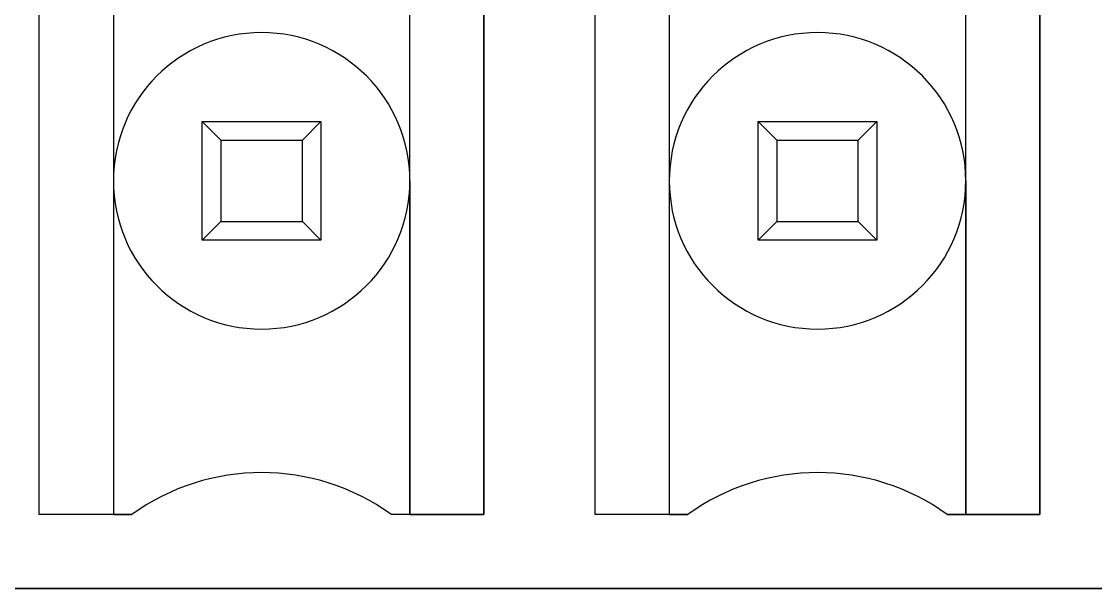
# Model space of a CAD drawing. Header units: millimetres. Extents: x -58 to 58, y -6 to 23.
# Drawn here: x -9.17 to -1.81, y 6.7 to 10.59 of the extents above; entities that cross this region are included whole.
import ezdxf

# ---------------------------------------------------------------- set-up
doc = ezdxf.new("R2010")
doc.units = ezdxf.units.MM
doc.header["$MEASUREMENT"] = 0
doc.layers.add('CL57_ASM', color=7, linetype='CONTINUOUS')

msp = doc.modelspace()

# ---------------------------------------------------------------- linework, layer by layer
at = {"layer": 'CL57_ASM'}
for p, q in [((-9.0465, 7.208), (-9.0465, 11.78)), ((-9.0465, 7.208, -8.128), (-9.0465, 11.78, -8.128)), ((-9.0465, 7.208), (-9.0465, 11.78)), ((-9.0465, 7.208, -8.128), (-9.0465, 11.78, -8.128)), ((-9.0465, 7.208), (-9.0465, 11.78)), ((-9.0465, 7.208, -8.128), (-9.0465, 11.78, -8.128)), ((-9.0465, 7.208), (-9.0465, 11.78)), ((-9.0465, 7.208, -8.128), (-9.0465, 11.78, -8.128)), ((-9.0465, 7.208), (-9.0465, 11.78)), ((-9.0465, 7.208, -8.128), (-9.0465, 11.78, -8.128)), ((-9.0465, 7.208), (-9.0465, 11.78)), ((-9.0465, 7.208, -8.128), (-9.0465, 11.78, -8.128)), ((-8.5385, 11.78, -6.985), (-8.5385, 9.494, -6.985)), ((-8.5385, 11.78, -6.985), (-8.5385, 9.494, -6.985)), ((-8.5385, 11.78, -8.128), (-8.5385, 7.208, -8.128)), ((-8.5385, 11.78, -8.128), (-8.5385, 7.208, -8.128)), ((-8.5385, 11.78, -6.985), (-8.5385, 9.494, -6.985)), ((-8.5385, 11.78, -6.985), (-8.5385, 9.494, -6.985)), ((-8.5385, 11.78, -8.128), (-8.5385, 7.208, -8.128)), ((-8.5385, 11.78, -8.128), (-8.5385, 7.208, -8.128)), ((-8.5385, 11.78, -6.985), (-8.5385, 9.494, -6.985)), ((-8.5385, 11.78, -6.985), (-8.5385, 9.494, -6.985)), ((-8.5385, 11.78, -8.128), (-8.5385, 7.208, -8.128)), ((-8.5385, 11.78, -8.128), (-8.5385, 7.208, -8.128)), ((-6.5065, 9.494, -6.985), (-6.5065, 11.78, -6.985)), ((-6.5065, 9.494, -6.985), (-6.5065, 11.78, -6.985)), ((-6.5065, 7.208, -8.128), (-6.5065, 11.78, -8.128)), ((-6.5065, 7.208, -8.128), (-6.5065, 11.78, -8.128)), ((-6.5065, 9.494, -6.985), (-6.5065, 11.78, -6.985)), ((-6.5065, 9.494, -6.985), (-6.5065, 11.78, -6.985)), ((-6.5065, 7.208, -8.128), (-6.5065, 11.78, -8.128)), ((-6.5065, 7.208, -8.128), (-6.5065, 11.78, -8.128)), ((-6.5065, 9.494, -6.985), (-6.5065, 11.78, -6.985)), ((-6.5065, 9.494, -6.985), (-6.5065, 11.78, -6.985)), ((-6.5065, 7.208, -8.128), (-6.5065, 11.78, -8.128)), ((-6.5065, 7.208, -8.128), (-6.5065, 11.78, -8.128)), ((-5.9985, 11.78), (-5.9985, 7.208)), ((-5.9985, 7.208, -8.128), (-5.9985, 11.78, -8.128)), ((-5.9985, 11.78), (-5.9985, 7.208)), ((-5.9985, 7.208, -8.128), (-5.9985, 11.78, -8.128)), ((-5.9985, 11.78), (-5.9985, 7.208)), ((-5.9985, 7.208, -8.128), (-5.9985, 11.78, -8.128)), ((-5.9985, 11.78), (-5.9985, 7.208)), ((-5.9985, 7.208, -8.128), (-5.9985, 11.78, -8.128)), ((-5.9985, 11.78), (-5.9985, 7.208)), ((-5.9985, 7.208, -8.128), (-5.9985, 11.78, -8.128)), ((-5.9985, 11.78), (-5.9985, 7.208)), ((-5.9985, 7.208, -8.128), (-5.9985, 11.78, -8.128)), ((-5.2365, 7.208), (-5.2365, 11.78)), ((-5.2365, 7.208, -8.128), (-5.2365, 11.78, -8.128)), ((-5.2365, 7.208), (-5.2365, 11.78)), ((-5.2365, 7.208, -8.128), (-5.2365, 11.78, -8.128)), ((-5.2365, 7.208), (-5.2365, 11.78)), ((-5.2365, 7.208, -8.128), (-5.2365, 11.78, -8.128)), ((-5.2365, 7.208), (-5.2365, 11.78)), ((-5.2365, 7.208, -8.128), (-5.2365, 11.78, -8.128)), ((-5.2365, 7.208), (-5.2365, 11.78)), ((-5.2365, 7.208, -8.128), (-5.2365, 11.78, -8.128)), ((-5.2365, 7.208), (-5.2365, 11.78)), ((-5.2365, 7.208, -8.128), (-5.2365, 11.78, -8.128)), ((-4.7285, 11.78, -6.985), (-4.7285, 9.494, -6.985)), ((-4.7285, 11.78, -6.985), (-4.7285, 9.494, -6.985)), ((-4.7285, 11.78, -8.128), (-4.7285, 7.208, -8.128)), ((-4.7285, 11.78, -8.128), (-4.7285, 7.208, -8.128)), ((-4.7285, 11.78, -6.985), (-4.7285, 9.494, -6.985)), ((-4.7285, 11.78, -6.985), (-4.7285, 9.494, -6.985)), ((-4.7285, 11.78, -8.128), (-4.7285, 7.208, -8.128)), ((-4.7285, 11.78, -8.128), (-4.7285, 7.208, -8.128)), ((-4.7285, 11.78, -6.985), (-4.7285, 9.494, -6.985)), ((-4.7285, 11.78, -6.985), (-4.7285, 9.494, -6.985)), ((-4.7285, 11.78, -8.128), (-4.7285, 7.208, -8.128)), ((-4.7285, 11.78, -8.128), (-4.7285, 7.208, -8.128)), ((-2.6965, 9.494, -6.985), (-2.6965, 11.78, -6.985)), ((-2.6965, 9.494, -6.985), (-2.6965, 11.78, -6.985)), ((-2.6965, 7.208, -8.128), (-2.6965, 11.78, -8.128)), ((-2.6965, 7.208, -8.128), (-2.6965, 11.78, -8.128)), ((-2.6965, 9.494, -6.985), (-2.6965, 11.78, -6.985)), ((-2.6965, 9.494, -6.985), (-2.6965, 11.78, -6.985)), ((-2.6965, 7.208, -8.128), (-2.6965, 11.78, -8.128)), ((-2.6965, 7.208, -8.128), (-2.6965, 11.78, -8.128)), ((-2.6965, 9.494, -6.985), (-2.6965, 11.78, -6.985)), ((-2.6965, 9.494, -6.985), (-2.6965, 11.78, -6.985)), ((-2.6965, 7.208, -8.128), (-2.6965, 11.78, -8.128)), ((-2.6965, 7.208, -8.128), (-2.6965, 11.78, -8.128)), ((-2.1885, 11.78), (-2.1885, 7.208)), ((-2.1885, 7.208, -8.128), (-2.1885, 11.78, -8.128)), ((-2.1885, 11.78), (-2.1885, 7.208)), ((-2.1885, 7.208, -8.128), (-2.1885, 11.78, -8.128)), ((-2.1885, 11.78), (-2.1885, 7.208)), ((-2.1885, 7.208, -8.128), (-2.1885, 11.78, -8.128)), ((-2.1885, 11.78), (-2.1885, 7.208)), ((-2.1885, 7.208, -8.128), (-2.1885, 11.78, -8.128)), ((-2.1885, 11.78), (-2.1885, 7.208)), ((-2.1885, 7.208, -8.128), (-2.1885, 11.78, -8.128)), ((-2.1885, 11.78), (-2.1885, 7.208)), ((-2.1885, 7.208, -8.128), (-2.1885, 11.78, -8.128)), ((-7.9289, 9.0876, -5.969), (-7.9289, 9.9004, -5.969)), ((-7.9289, 9.9004, -5.969), (-7.1161, 9.9004, -5.969)), ((-7.9289, 9.0876, -5.969), (-7.9289, 9.9004, -5.969)), ((-7.9289, 9.9004, -2.032), (-7.9289, 9.9004, -5.969)), ((-7.9289, 9.0876, -2.032), (-7.9289, 9.9004, -2.032)), ((-7.9289, 9.9004, -2.032), (-7.9289, 9.9004, -5.969)), ((-7.9289, 9.9004, -2.032), (-7.1161, 9.9004, -2.032)), ((-7.9289, 9.9004, -5.969), (-7.1161, 9.9004, -5.969)), ((-7.9289, 9.9004, -2.032), (-7.1161, 9.9004, -2.032)), ((-7.9289, 9.9004, -2.032), (-7.8019, 9.7734, -1.27)), ((-7.9289, 9.0876, -2.032), (-7.9289, 9.9004, -2.032)), ((-7.9289, 9.9004, -2.032), (-7.8019, 9.7734, -1.27)), ((-7.9289, 9.0876, -5.969), (-7.9289, 9.9004, -5.969)), ((-7.9289, 9.9004, -5.969), (-7.1161, 9.9004, -5.969)), ((-7.9289, 9.0876, -5.969), (-7.9289, 9.9004, -5.969)), ((-7.9289, 9.9004, -2.032), (-7.9289, 9.9004, -5.969)), ((-7.9289, 9.0876, -2.032), (-7.9289, 9.9004, -2.032)), ((-7.9289, 9.9004, -2.032), (-7.9289, 9.9004, -5.969)), ((-7.9289, 9.9004, -2.032), (-7.1161, 9.9004, -2.032)), ((-7.9289, 9.9004, -5.969), (-7.1161, 9.9004, -5.969)), ((-7.9289, 9.9004, -2.032), (-7.1161, 9.9004, -2.032)), ((-7.9289, 9.9004, -2.032), (-7.8019, 9.7734, -1.27)), ((-7.9289, 9.0876, -2.032), (-7.9289, 9.9004, -2.032)), ((-7.9289, 9.9004, -2.032), (-7.8019, 9.7734, -1.27)), ((-7.9289, 9.0876, -5.969), (-7.9289, 9.9004, -5.969)), ((-7.9289, 9.9004, -5.969), (-7.1161, 9.9004, -5.969)), ((-7.9289, 9.0876, -5.969), (-7.9289, 9.9004, -5.969)), ((-7.9289, 9.9004, -2.032), (-7.9289, 9.9004, -5.969)), ((-7.9289, 9.0876, -2.032), (-7.9289, 9.9004, -2.032)), ((-7.9289, 9.9004, -2.032), (-7.9289, 9.9004, -5.969)), ((-7.9289, 9.9004, -2.032), (-7.1161, 9.9004, -2.032)), ((-7.9289, 9.9004, -5.969), (-7.1161, 9.9004, -5.969)), ((-7.9289, 9.9004, -2.032), (-7.1161, 9.9004, -2.032)), ((-7.9289, 9.9004, -2.032), (-7.8019, 9.7734, -1.27)), ((-7.9289, 9.0876, -2.032), (-7.9289, 9.9004, -2.032)), ((-7.9289, 9.9004, -2.032), (-7.8019, 9.7734, -1.27)), ((-7.2431, 9.7734, -1.27), (-7.1161, 9.9004, -2.032)), ((-7.2431, 9.7734, -1.27), (-7.1161, 9.9004, -2.032)), ((-7.2431, 9.7734, -1.27), (-7.1161, 9.9004, -2.032)), ((-7.2431, 9.7734, -1.27), (-7.1161, 9.9004, -2.032)), ((-7.2431, 9.7734, -1.27), (-7.1161, 9.9004, -2.032)), ((-7.2431, 9.7734, -1.27), (-7.1161, 9.9004, -2.032)), ((-7.1161, 9.9004, -5.969), (-7.1161, 9.0876, -5.969)), ((-7.1161, 9.9004, -5.969), (-7.1161, 9.9004, -2.032)), ((-7.1161, 9.9004, -2.032), (-7.1161, 9.0876, -2.032)), ((-7.1161, 9.9004, -5.969), (-7.1161, 9.0876, -5.969)), ((-7.1161, 9.9004, -5.969), (-7.1161, 9.9004, -2.032)), ((-7.1161, 9.9004, -2.032), (-7.1161, 9.0876, -2.032)), ((-7.1161, 9.9004, -5.969), (-7.1161, 9.0876, -5.969)), ((-7.1161, 9.9004, -5.969), (-7.1161, 9.9004, -2.032)), ((-7.1161, 9.9004, -2.032), (-7.1161, 9.0876, -2.032)), ((-7.1161, 9.9004, -5.969), (-7.1161, 9.0876, -5.969)), ((-7.1161, 9.9004, -5.969), (-7.1161, 9.9004, -2.032)), ((-7.1161, 9.9004, -2.032), (-7.1161, 9.0876, -2.032)), ((-7.1161, 9.9004, -5.969), (-7.1161, 9.0876, -5.969)), ((-7.1161, 9.9004, -5.969), (-7.1161, 9.9004, -2.032)), ((-7.1161, 9.9004, -2.032), (-7.1161, 9.0876, -2.032)), ((-7.1161, 9.9004, -5.969), (-7.1161, 9.0876, -5.969)), ((-7.1161, 9.9004, -5.969), (-7.1161, 9.9004, -2.032)), ((-7.1161, 9.9004, -2.032), (-7.1161, 9.0876, -2.032)), ((-4.1189, 9.0876, -5.969), (-4.1189, 9.9004, -5.969)), ((-4.1189, 9.9004, -5.969), (-3.3061, 9.9004, -5.969)), ((-4.1189, 9.0876, -5.969), (-4.1189, 9.9004, -5.969)), ((-4.1189, 9.9004, -2.032), (-4.1189, 9.9004, -5.969)), ((-4.1189, 9.0876, -2.032), (-4.1189, 9.9004, -2.032)), ((-4.1189, 9.9004, -2.032), (-4.1189, 9.9004, -5.969)), ((-4.1189, 9.9004, -2.032), (-3.3061, 9.9004, -2.032)), ((-4.1189, 9.9004, -5.969), (-3.3061, 9.9004, -5.969)), ((-4.1189, 9.9004, -2.032), (-3.3061, 9.9004, -2.032)), ((-4.1189, 9.9004, -2.032), (-3.9919, 9.7734, -1.27)), ((-4.1189, 9.0876, -2.032), (-4.1189, 9.9004, -2.032)), ((-4.1189, 9.9004, -2.032), (-3.9919, 9.7734, -1.27)), ((-4.1189, 9.0876, -5.969), (-4.1189, 9.9004, -5.969)), ((-4.1189, 9.9004, -5.969), (-3.3061, 9.9004, -5.969)), ((-4.1189, 9.0876, -5.969), (-4.1189, 9.9004, -5.969)), ((-4.1189, 9.9004, -2.032), (-4.1189, 9.9004, -5.969)), ((-4.1189, 9.0876, -2.032), (-4.1189, 9.9004, -2.032)), ((-4.1189, 9.9004, -2.032), (-4.1189, 9.9004, -5.969)), ((-4.1189, 9.9004, -2.032), (-3.3061, 9.9004, -2.032)), ((-4.1189, 9.9004, -5.969), (-3.3061, 9.9004, -5.969)), ((-4.1189, 9.9004, -2.032), (-3.3061, 9.9004, -2.032)), ((-4.1189, 9.9004, -2.032), (-3.9919, 9.7734, -1.27)), ((-4.1189, 9.0876, -2.032), (-4.1189, 9.9004, -2.032)), ((-4.1189, 9.9004, -2.032), (-3.9919, 9.7734, -1.27)), ((-4.1189, 9.0876, -5.969), (-4.1189, 9.9004, -5.969)), ((-4.1189, 9.9004, -5.969), (-3.3061, 9.9004, -5.969)), ((-4.1189, 9.0876, -5.969), (-4.1189, 9.9004, -5.969)), ((-4.1189, 9.9004, -2.032), (-4.1189, 9.9004, -5.969)), ((-4.1189, 9.0876, -2.032), (-4.1189, 9.9004, -2.032)), ((-4.1189, 9.9004, -2.032), (-4.1189, 9.9004, -5.969)), ((-4.1189, 9.9004, -2.032), (-3.3061, 9.9004, -2.032)), ((-4.1189, 9.9004, -5.969), (-3.3061, 9.9004, -5.969)), ((-4.1189, 9.9004, -2.032), (-3.3061, 9.9004, -2.032)), ((-4.1189, 9.9004, -2.032), (-3.9919, 9.7734, -1.27)), ((-4.1189, 9.0876, -2.032), (-4.1189, 9.9004, -2.032)), ((-4.1189, 9.9004, -2.032), (-3.9919, 9.7734, -1.27)), ((-3.4331, 9.7734, -1.27), (-3.3061, 9.9004, -2.032)), ((-3.4331, 9.7734, -1.27), (-3.3061, 9.9004, -2.032)), ((-3.4331, 9.7734, -1.27), (-3.3061, 9.9004, -2.032)), ((-3.4331, 9.7734, -1.27), (-3.3061, 9.9004, -2.032)), ((-3.4331, 9.7734, -1.27), (-3.3061, 9.9004, -2.032)), ((-3.4331, 9.7734, -1.27), (-3.3061, 9.9004, -2.032)), ((-3.3061, 9.9004, -5.969), (-3.3061, 9.0876, -5.969)), ((-3.3061, 9.9004, -5.969), (-3.3061, 9.9004, -2.032)), ((-3.3061, 9.9004, -2.032), (-3.3061, 9.0876, -2.032)), ((-3.3061, 9.9004, -5.969), (-3.3061, 9.0876, -5.969)), ((-3.3061, 9.9004, -5.969), (-3.3061, 9.9004, -2.032)), ((-3.3061, 9.9004, -2.032), (-3.3061, 9.0876, -2.032)), ((-3.3061, 9.9004, -5.969), (-3.3061, 9.0876, -5.969)), ((-3.3061, 9.9004, -5.969), (-3.3061, 9.9004, -2.032)), ((-3.3061, 9.9004, -2.032), (-3.3061, 9.0876, -2.032)), ((-3.3061, 9.9004, -5.969), (-3.3061, 9.0876, -5.969)), ((-3.3061, 9.9004, -5.969), (-3.3061, 9.9004, -2.032)), ((-3.3061, 9.9004, -2.032), (-3.3061, 9.0876, -2.032)), ((-3.3061, 9.9004, -5.969), (-3.3061, 9.0876, -5.969)), ((-3.3061, 9.9004, -5.969), (-3.3061, 9.9004, -2.032)), ((-3.3061, 9.9004, -2.032), (-3.3061, 9.0876, -2.032)), ((-3.3061, 9.9004, -5.969), (-3.3061, 9.0876, -5.969)), ((-3.3061, 9.9004, -5.969), (-3.3061, 9.9004, -2.032)), ((-3.3061, 9.9004, -2.032), (-3.3061, 9.0876, -2.032)), ((-7.8019, 9.7734, -1.27), (-7.2431, 9.7734, -1.27)), ((-7.8019, 9.7734, -1.27), (-7.8019, 9.2146, -1.27)), ((-7.8019, 9.7734, -1.27), (-7.2431, 9.7734, -1.27)), ((-7.8019, 9.7734, -1.27), (-7.8019, 9.2146, -1.27)), ((-7.8019, 9.7734, -1.27), (-7.2431, 9.7734, -1.27)), ((-7.8019, 9.7734, -1.27), (-7.8019, 9.2146, -1.27)), ((-7.8019, 9.7734, -1.27), (-7.2431, 9.7734, -1.27)), ((-7.8019, 9.7734, -1.27), (-7.8019, 9.2146, -1.27)), ((-7.8019, 9.7734, -1.27), (-7.2431, 9.7734, -1.27)), ((-7.8019, 9.7734, -1.27), (-7.8019, 9.2146, -1.27)), ((-7.8019, 9.7734, -1.27), (-7.2431, 9.7734, -1.27)), ((-7.8019, 9.7734, -1.27), (-7.8019, 9.2146, -1.27)), ((-7.2431, 9.2146, -1.27), (-7.2431, 9.7734, -1.27)), ((-7.2431, 9.2146, -1.27), (-7.2431, 9.7734, -1.27)), ((-7.2431, 9.2146, -1.27), (-7.2431, 9.7734, -1.27)), ((-7.2431, 9.2146, -1.27), (-7.2431, 9.7734, -1.27)), ((-7.2431, 9.2146, -1.27), (-7.2431, 9.7734, -1.27)), ((-7.2431, 9.2146, -1.27), (-7.2431, 9.7734, -1.27)), ((-3.9919, 9.7734, -1.27), (-3.4331, 9.7734, -1.27)), ((-3.9919, 9.7734, -1.27), (-3.9919, 9.2146, -1.27)), ((-3.9919, 9.7734, -1.27), (-3.4331, 9.7734, -1.27)), ((-3.9919, 9.7734, -1.27), (-3.9919, 9.2146, -1.27)), ((-3.9919, 9.7734, -1.27), (-3.4331, 9.7734, -1.27)), ((-3.9919, 9.7734, -1.27), (-3.9919, 9.2146, -1.27)), ((-3.9919, 9.7734, -1.27), (-3.4331, 9.7734, -1.27)), ((-3.9919, 9.7734, -1.27), (-3.9919, 9.2146, -1.27)), ((-3.9919, 9.7734, -1.27), (-3.4331, 9.7734, -1.27)), ((-3.9919, 9.7734, -1.27), (-3.9919, 9.2146, -1.27)), ((-3.9919, 9.7734, -1.27), (-3.4331, 9.7734, -1.27)), ((-3.9919, 9.7734, -1.27), (-3.9919, 9.2146, -1.27)), ((-3.4331, 9.2146, -1.27), (-3.4331, 9.7734, -1.27)), ((-3.4331, 9.2146, -1.27), (-3.4331, 9.7734, -1.27)), ((-3.4331, 9.2146, -1.27), (-3.4331, 9.7734, -1.27)), ((-3.4331, 9.2146, -1.27), (-3.4331, 9.7734, -1.27)), ((-3.4331, 9.2146, -1.27), (-3.4331, 9.7734, -1.27)), ((-3.4331, 9.2146, -1.27), (-3.4331, 9.7734, -1.27)), ((-8.5385, 9.494, -6.985), (-8.5385, 7.208, -6.985)), ((-8.5385, 9.494, -6.985), (-8.5385, 7.208, -6.985)), ((-8.5385, 9.494, -5.969), (-8.5385, 9.494, -6.985)), ((-8.5385, 9.494, -5.969), (-8.5385, 9.494, -6.985)), ((-8.5385, 9.494, -6.985), (-8.5385, 7.208, -6.985)), ((-8.5385, 9.494, -6.985), (-8.5385, 7.208, -6.985)), ((-8.5385, 9.494, -5.969), (-8.5385, 9.494, -6.985)), ((-8.5385, 9.494, -5.969), (-8.5385, 9.494, -6.985)), ((-8.5385, 9.494, -6.985), (-8.5385, 7.208, -6.985)), ((-8.5385, 9.494, -6.985), (-8.5385, 7.208, -6.985)), ((-8.5385, 9.494, -5.969), (-8.5385, 9.494, -6.985)), ((-8.5385, 9.494, -5.969), (-8.5385, 9.494, -6.985)), ((-6.5065, 9.494, -6.985), (-6.5065, 7.208, -6.985)), ((-6.5065, 9.494, -6.985), (-6.5065, 7.208, -6.985)), ((-6.5065, 9.494, -6.985), (-6.5065, 9.494, -5.969)), ((-6.5065, 9.494, -6.985), (-6.5065, 9.494, -5.969)), ((-6.5065, 9.494, -6.985), (-6.5065, 7.208, -6.985)), ((-6.5065, 9.494, -6.985), (-6.5065, 7.208, -6.985)), ((-6.5065, 9.494, -6.985), (-6.5065, 9.494, -5.969)), ((-6.5065, 9.494, -6.985), (-6.5065, 9.494, -5.969)), ((-6.5065, 9.494, -6.985), (-6.5065, 7.208, -6.985)), ((-6.5065, 9.494, -6.985), (-6.5065, 7.208, -6.985)), ((-6.5065, 9.494, -6.985), (-6.5065, 9.494, -5.969)), ((-6.5065, 9.494, -6.985), (-6.5065, 9.494, -5.969)), ((-4.7285, 9.494, -6.985), (-4.7285, 7.208, -6.985)), ((-4.7285, 9.494, -6.985), (-4.7285, 7.208, -6.985)), ((-4.7285, 9.494, -5.969), (-4.7285, 9.494, -6.985)), ((-4.7285, 9.494, -5.969), (-4.7285, 9.494, -6.985)), ((-4.7285, 9.494, -6.985), (-4.7285, 7.208, -6.985)), ((-4.7285, 9.494, -6.985), (-4.7285, 7.208, -6.985)), ((-4.7285, 9.494, -5.969), (-4.7285, 9.494, -6.985)), ((-4.7285, 9.494, -5.969), (-4.7285, 9.494, -6.985)), ((-4.7285, 9.494, -6.985), (-4.7285, 7.208, -6.985)), ((-4.7285, 9.494, -6.985), (-4.7285, 7.208, -6.985)), ((-4.7285, 9.494, -5.969), (-4.7285, 9.494, -6.985)), ((-4.7285, 9.494, -5.969), (-4.7285, 9.494, -6.985)), ((-2.6965, 9.494, -6.985), (-2.6965, 7.208, -6.985)), ((-2.6965, 9.494, -6.985), (-2.6965, 7.208, -6.985)), ((-2.6965, 9.494, -6.985), (-2.6965, 9.494, -5.969)), ((-2.6965, 9.494, -6.985), (-2.6965, 9.494, -5.969)), ((-2.6965, 9.494, -6.985), (-2.6965, 7.208, -6.985)), ((-2.6965, 9.494, -6.985), (-2.6965, 7.208, -6.985)), ((-2.6965, 9.494, -6.985), (-2.6965, 9.494, -5.969)), ((-2.6965, 9.494, -6.985), (-2.6965, 9.494, -5.969)), ((-2.6965, 9.494, -6.985), (-2.6965, 7.208, -6.985)), ((-2.6965, 9.494, -6.985), (-2.6965, 7.208, -6.985)), ((-2.6965, 9.494, -6.985), (-2.6965, 9.494, -5.969)), ((-2.6965, 9.494, -6.985), (-2.6965, 9.494, -5.969)), ((-7.8019, 9.2146, -1.27), (-7.9289, 9.0876, -2.032)), ((-7.8019, 9.2146, -1.27), (-7.9289, 9.0876, -2.032)), ((-7.8019, 9.2146, -1.27), (-7.9289, 9.0876, -2.032)), ((-7.8019, 9.2146, -1.27), (-7.9289, 9.0876, -2.032)), ((-7.8019, 9.2146, -1.27), (-7.9289, 9.0876, -2.032)), ((-7.8019, 9.2146, -1.27), (-7.9289, 9.0876, -2.032)), ((-7.8019, 9.2146, -1.27), (-7.2431, 9.2146, -1.27)), ((-7.8019, 9.2146, -1.27), (-7.2431, 9.2146, -1.27)), ((-7.8019, 9.2146, -1.27), (-7.2431, 9.2146, -1.27)), ((-7.8019, 9.2146, -1.27), (-7.2431, 9.2146, -1.27)), ((-7.8019, 9.2146, -1.27), (-7.2431, 9.2146, -1.27)), ((-7.8019, 9.2146, -1.27), (-7.2431, 9.2146, -1.27)), ((-7.2431, 9.2146, -1.27), (-7.1161, 9.0876, -2.032)), ((-7.2431, 9.2146, -1.27), (-7.1161, 9.0876, -2.032)), ((-7.2431, 9.2146, -1.27), (-7.1161, 9.0876, -2.032)), ((-7.2431, 9.2146, -1.27), (-7.1161, 9.0876, -2.032)), ((-7.2431, 9.2146, -1.27), (-7.1161, 9.0876, -2.032)), ((-7.2431, 9.2146, -1.27), (-7.1161, 9.0876, -2.032)), ((-3.9919, 9.2146, -1.27), (-4.1189, 9.0876, -2.032)), ((-3.9919, 9.2146, -1.27), (-4.1189, 9.0876, -2.032)), ((-3.9919, 9.2146, -1.27), (-4.1189, 9.0876, -2.032)), ((-3.9919, 9.2146, -1.27), (-4.1189, 9.0876, -2.032)), ((-3.9919, 9.2146, -1.27), (-4.1189, 9.0876, -2.032)), ((-3.9919, 9.2146, -1.27), (-4.1189, 9.0876, -2.032)), ((-3.9919, 9.2146, -1.27), (-3.4331, 9.2146, -1.27)), ((-3.9919, 9.2146, -1.27), (-3.4331, 9.2146, -1.27)), ((-3.9919, 9.2146, -1.27), (-3.4331, 9.2146, -1.27)), ((-3.9919, 9.2146, -1.27), (-3.4331, 9.2146, -1.27)), ((-3.9919, 9.2146, -1.27), (-3.4331, 9.2146, -1.27)), ((-3.9919, 9.2146, -1.27), (-3.4331, 9.2146, -1.27)), ((-3.4331, 9.2146, -1.27), (-3.3061, 9.0876, -2.032)), ((-3.4331, 9.2146, -1.27), (-3.3061, 9.0876, -2.032)), ((-3.4331, 9.2146, -1.27), (-3.3061, 9.0876, -2.032)), ((-3.4331, 9.2146, -1.27), (-3.3061, 9.0876, -2.032)), ((-3.4331, 9.2146, -1.27), (-3.3061, 9.0876, -2.032)), ((-3.4331, 9.2146, -1.27), (-3.3061, 9.0876, -2.032)), ((-7.1161, 9.0876, -5.969), (-7.9289, 9.0876, -5.969)), ((-7.1161, 9.0876, -5.969), (-7.9289, 9.0876, -5.969)), ((-7.9289, 9.0876, -2.032), (-7.9289, 9.0876, -5.969)), ((-7.1161, 9.0876, -2.032), (-7.9289, 9.0876, -2.032)), ((-7.9289, 9.0876, -2.032), (-7.9289, 9.0876, -5.969)), ((-7.1161, 9.0876, -2.032), (-7.9289, 9.0876, -2.032)), ((-7.1161, 9.0876, -5.969), (-7.9289, 9.0876, -5.969)), ((-7.1161, 9.0876, -5.969), (-7.9289, 9.0876, -5.969)), ((-7.9289, 9.0876, -2.032), (-7.9289, 9.0876, -5.969)), ((-7.1161, 9.0876, -2.032), (-7.9289, 9.0876, -2.032)), ((-7.9289, 9.0876, -2.032), (-7.9289, 9.0876, -5.969)), ((-7.1161, 9.0876, -2.032), (-7.9289, 9.0876, -2.032)), ((-7.1161, 9.0876, -5.969), (-7.9289, 9.0876, -5.969)), ((-7.1161, 9.0876, -5.969), (-7.9289, 9.0876, -5.969)), ((-7.9289, 9.0876, -2.032), (-7.9289, 9.0876, -5.969)), ((-7.1161, 9.0876, -2.032), (-7.9289, 9.0876, -2.032)), ((-7.9289, 9.0876, -2.032), (-7.9289, 9.0876, -5.969)), ((-7.1161, 9.0876, -2.032), (-7.9289, 9.0876, -2.032)), ((-7.1161, 9.0876, -2.032), (-7.1161, 9.0876, -5.969)), ((-7.1161, 9.0876, -2.032), (-7.1161, 9.0876, -5.969)), ((-7.1161, 9.0876, -2.032), (-7.1161, 9.0876, -5.969)), ((-7.1161, 9.0876, -2.032), (-7.1161, 9.0876, -5.969)), ((-7.1161, 9.0876, -2.032), (-7.1161, 9.0876, -5.969)), ((-7.1161, 9.0876, -2.032), (-7.1161, 9.0876, -5.969)), ((-3.3061, 9.0876, -5.969), (-4.1189, 9.0876, -5.969)), ((-3.3061, 9.0876, -5.969), (-4.1189, 9.0876, -5.969)), ((-4.1189, 9.0876, -2.032), (-4.1189, 9.0876, -5.969)), ((-3.3061, 9.0876, -2.032), (-4.1189, 9.0876, -2.032)), ((-4.1189, 9.0876, -2.032), (-4.1189, 9.0876, -5.969)), ((-3.3061, 9.0876, -2.032), (-4.1189, 9.0876, -2.032)), ((-3.3061, 9.0876, -5.969), (-4.1189, 9.0876, -5.969)), ((-3.3061, 9.0876, -5.969), (-4.1189, 9.0876, -5.969)), ((-4.1189, 9.0876, -2.032), (-4.1189, 9.0876, -5.969)), ((-3.3061, 9.0876, -2.032), (-4.1189, 9.0876, -2.032)), ((-4.1189, 9.0876, -2.032), (-4.1189, 9.0876, -5.969)), ((-3.3061, 9.0876, -2.032), (-4.1189, 9.0876, -2.032)), ((-3.3061, 9.0876, -5.969), (-4.1189, 9.0876, -5.969)), ((-3.3061, 9.0876, -5.969), (-4.1189, 9.0876, -5.969)), ((-4.1189, 9.0876, -2.032), (-4.1189, 9.0876, -5.969)), ((-3.3061, 9.0876, -2.032), (-4.1189, 9.0876, -2.032)), ((-4.1189, 9.0876, -2.032), (-4.1189, 9.0876, -5.969)), ((-3.3061, 9.0876, -2.032), (-4.1189, 9.0876, -2.032)), ((-3.3061, 9.0876, -2.032), (-3.3061, 9.0876, -5.969)), ((-3.3061, 9.0876, -2.032), (-3.3061, 9.0876, -5.969)), ((-3.3061, 9.0876, -2.032), (-3.3061, 9.0876, -5.969)), ((-3.3061, 9.0876, -2.032), (-3.3061, 9.0876, -5.969)), ((-3.3061, 9.0876, -2.032), (-3.3061, 9.0876, -5.969)), ((-3.3061, 9.0876, -2.032), (-3.3061, 9.0876, -5.969)), ((-8.4115, 7.208), (-9.0465, 7.208)), ((-8.5385, 7.208, -8.128), (-9.0465, 7.208, -8.128)), ((-9.0465, 7.208, -8.128), (-9.0465, 7.208)), ((-8.4115, 7.208), (-9.0465, 7.208)), ((-9.0465, 7.208, -8.128), (-9.0465, 7.208)), ((-8.5385, 7.208, -8.128), (-9.0465, 7.208, -8.128)), ((-8.4115, 7.208), (-9.0465, 7.208)), ((-8.5385, 7.208, -8.128), (-9.0465, 7.208, -8.128)), ((-9.0465, 7.208, -8.128), (-9.0465, 7.208)), ((-8.4115, 7.208), (-9.0465, 7.208)), ((-9.0465, 7.208, -8.128), (-9.0465, 7.208)), ((-8.5385, 7.208, -8.128), (-9.0465, 7.208, -8.128)), ((-8.4115, 7.208), (-9.0465, 7.208)), ((-8.5385, 7.208, -8.128), (-9.0465, 7.208, -8.128)), ((-9.0465, 7.208, -8.128), (-9.0465, 7.208)), ((-8.4115, 7.208), (-9.0465, 7.208)), ((-9.0465, 7.208, -8.128), (-9.0465, 7.208)), ((-8.5385, 7.208, -8.128), (-9.0465, 7.208, -8.128)), ((-8.5385, 7.208, -6.985), (-8.4115, 7.208, -6.985)), ((-8.5385, 7.208, -6.985), (-8.4115, 7.208, -6.985)), ((-8.5385, 7.208, -6.985), (-8.5385, 7.208, -8.128)), ((-8.5385, 7.208, -6.985), (-8.5385, 7.208, -8.128)), ((-8.5385, 7.208, -6.985), (-8.4115, 7.208, -6.985)), ((-8.5385, 7.208, -6.985), (-8.4115, 7.208, -6.985)), ((-8.5385, 7.208, -6.985), (-8.5385, 7.208, -8.128)), ((-8.5385, 7.208, -6.985), (-8.5385, 7.208, -8.128)), ((-8.5385, 7.208, -6.985), (-8.4115, 7.208, -6.985)), ((-8.5385, 7.208, -6.985), (-8.4115, 7.208, -6.985)), ((-8.5385, 7.208, -6.985), (-8.5385, 7.208, -8.128)), ((-8.5385, 7.208, -6.985), (-8.5385, 7.208, -8.128)), ((-8.4115, 7.208, -6.985), (-8.4115, 7.208)), ((-8.4115, 7.208, -6.985), (-8.4115, 7.208)), ((-8.4115, 7.208, -6.985), (-8.4115, 7.208)), ((-8.4115, 7.208, -6.985), (-8.4115, 7.208)), ((-8.4115, 7.208, -6.985), (-8.4115, 7.208)), ((-8.4115, 7.208, -6.985), (-8.4115, 7.208)), ((-5.9985, 7.208), (-6.6335, 7.208)), ((-6.5065, 7.208, -6.985), (-6.6335, 7.208, -6.985)), ((-6.6335, 7.208, -6.985), (-6.6335, 7.208)), ((-5.9985, 7.208), (-6.6335, 7.208)), ((-6.6335, 7.208, -6.985), (-6.6335, 7.208)), ((-6.5065, 7.208, -6.985), (-6.6335, 7.208, -6.985)), ((-5.9985, 7.208), (-6.6335, 7.208)), ((-6.5065, 7.208, -6.985), (-6.6335, 7.208, -6.985)), ((-6.6335, 7.208, -6.985), (-6.6335, 7.208)), ((-5.9985, 7.208), (-6.6335, 7.208)), ((-6.6335, 7.208, -6.985), (-6.6335, 7.208)), ((-6.5065, 7.208, -6.985), (-6.6335, 7.208, -6.985)), ((-5.9985, 7.208), (-6.6335, 7.208)), ((-6.5065, 7.208, -6.985), (-6.6335, 7.208, -6.985)), ((-6.6335, 7.208, -6.985), (-6.6335, 7.208)), ((-5.9985, 7.208), (-6.6335, 7.208)), ((-6.6335, 7.208, -6.985), (-6.6335, 7.208)), ((-6.5065, 7.208, -6.985), (-6.6335, 7.208, -6.985)), ((-6.5065, 7.208, -6.985), (-6.5065, 7.208, -8.128)), ((-6.5065, 7.208, -8.128), (-5.9985, 7.208, -8.128)), ((-6.5065, 7.208, -8.128), (-5.9985, 7.208, -8.128)), ((-6.5065, 7.208, -6.985), (-6.5065, 7.208, -8.128)), ((-6.5065, 7.208, -6.985), (-6.5065, 7.208, -8.128)), ((-6.5065, 7.208, -8.128), (-5.9985, 7.208, -8.128)), ((-6.5065, 7.208, -8.128), (-5.9985, 7.208, -8.128)), ((-6.5065, 7.208, -6.985), (-6.5065, 7.208, -8.128)), ((-6.5065, 7.208, -6.985), (-6.5065, 7.208, -8.128)), ((-6.5065, 7.208, -8.128), (-5.9985, 7.208, -8.128)), ((-6.5065, 7.208, -8.128), (-5.9985, 7.208, -8.128)), ((-6.5065, 7.208, -6.985), (-6.5065, 7.208, -8.128)), ((-5.9985, 7.208, -8.128), (-5.9985, 7.208)), ((-5.9985, 7.208, -8.128), (-5.9985, 7.208)), ((-5.9985, 7.208, -8.128), (-5.9985, 7.208)), ((-5.9985, 7.208, -8.128), (-5.9985, 7.208)), ((-5.9985, 7.208, -8.128), (-5.9985, 7.208)), ((-5.9985, 7.208, -8.128), (-5.9985, 7.208)), ((-4.6015, 7.208), (-5.2365, 7.208)), ((-4.7285, 7.208, -8.128), (-5.2365, 7.208, -8.128)), ((-5.2365, 7.208, -8.128), (-5.2365, 7.208)), ((-4.6015, 7.208), (-5.2365, 7.208)), ((-5.2365, 7.208, -8.128), (-5.2365, 7.208)), ((-4.7285, 7.208, -8.128), (-5.2365, 7.208, -8.128)), ((-4.6015, 7.208), (-5.2365, 7.208)), ((-4.7285, 7.208, -8.128), (-5.2365, 7.208, -8.128)), ((-5.2365, 7.208, -8.128), (-5.2365, 7.208)), ((-4.6015, 7.208), (-5.2365, 7.208)), ((-5.2365, 7.208, -8.128), (-5.2365, 7.208)), ((-4.7285, 7.208, -8.128), (-5.2365, 7.208, -8.128)), ((-4.6015, 7.208), (-5.2365, 7.208)), ((-4.7285, 7.208, -8.128), (-5.2365, 7.208, -8.128)), ((-5.2365, 7.208, -8.128), (-5.2365, 7.208)), ((-4.6015, 7.208), (-5.2365, 7.208)), ((-5.2365, 7.208, -8.128), (-5.2365, 7.208)), ((-4.7285, 7.208, -8.128), (-5.2365, 7.208, -8.128)), ((-4.7285, 7.208, -6.985), (-4.6015, 7.208, -6.985)), ((-4.7285, 7.208, -6.985), (-4.6015, 7.208, -6.985)), ((-4.7285, 7.208, -6.985), (-4.7285, 7.208, -8.128)), ((-4.7285, 7.208, -6.985), (-4.7285, 7.208, -8.128)), ((-4.7285, 7.208, -6.985), (-4.6015, 7.208, -6.985)), ((-4.7285, 7.208, -6.985), (-4.6015, 7.208, -6.985)), ((-4.7285, 7.208, -6.985), (-4.7285, 7.208, -8.128)), ((-4.7285, 7.208, -6.985), (-4.7285, 7.208, -8.128)), ((-4.7285, 7.208, -6.985), (-4.6015, 7.208, -6.985)), ((-4.7285, 7.208, -6.985), (-4.6015, 7.208, -6.985)), ((-4.7285, 7.208, -6.985), (-4.7285, 7.208, -8.128)), ((-4.7285, 7.208, -6.985), (-4.7285, 7.208, -8.128)), ((-4.6015, 7.208), (-4.6015, 7.208, -6.985)), ((-4.6015, 7.208), (-4.6015, 7.208, -6.985)), ((-4.6015, 7.208), (-4.6015, 7.208, -6.985)), ((-4.6015, 7.208), (-4.6015, 7.208, -6.985)), ((-4.6015, 7.208), (-4.6015, 7.208, -6.985)), ((-4.6015, 7.208), (-4.6015, 7.208, -6.985)), ((-2.8235, 7.208), (-2.1885, 7.208)), ((-2.6965, 7.208, -6.985), (-2.8235, 7.208, -6.985)), ((-2.8235, 7.208, -6.985), (-2.8235, 7.208)), ((-2.8235, 7.208), (-2.1885, 7.208)), ((-2.8235, 7.208, -6.985), (-2.8235, 7.208)), ((-2.6965, 7.208, -6.985), (-2.8235, 7.208, -6.985)), ((-2.8235, 7.208), (-2.1885, 7.208)), ((-2.6965, 7.208, -6.985), (-2.8235, 7.208, -6.985)), ((-2.8235, 7.208, -6.985), (-2.8235, 7.208)), ((-2.8235, 7.208), (-2.1885, 7.208)), ((-2.8235, 7.208, -6.985), (-2.8235, 7.208)), ((-2.6965, 7.208, -6.985), (-2.8235, 7.208, -6.985)), ((-2.8235, 7.208), (-2.1885, 7.208)), ((-2.6965, 7.208, -6.985), (-2.8235, 7.208, -6.985)), ((-2.8235, 7.208, -6.985), (-2.8235, 7.208)), ((-2.8235, 7.208), (-2.1885, 7.208)), ((-2.8235, 7.208, -6.985), (-2.8235, 7.208)), ((-2.6965, 7.208, -6.985), (-2.8235, 7.208, -6.985)), ((-2.6965, 7.208, -8.128), (-2.6965, 7.208, -6.985)), ((-2.1885, 7.208, -8.128), (-2.6965, 7.208, -8.128)), ((-2.1885, 7.208, -8.128), (-2.6965, 7.208, -8.128)), ((-2.6965, 7.208, -8.128), (-2.6965, 7.208, -6.985)), ((-2.6965, 7.208, -8.128), (-2.6965, 7.208, -6.985)), ((-2.1885, 7.208, -8.128), (-2.6965, 7.208, -8.128)), ((-2.1885, 7.208, -8.128), (-2.6965, 7.208, -8.128)), ((-2.6965, 7.208, -8.128), (-2.6965, 7.208, -6.985)), ((-2.6965, 7.208, -8.128), (-2.6965, 7.208, -6.985)), ((-2.1885, 7.208, -8.128), (-2.6965, 7.208, -8.128)), ((-2.1885, 7.208, -8.128), (-2.6965, 7.208, -8.128)), ((-2.6965, 7.208, -8.128), (-2.6965, 7.208, -6.985)), ((-2.1885, 7.208), (-2.1885, 7.208, -8.128)), ((-2.1885, 7.208), (-2.1885, 7.208, -8.128)), ((-2.1885, 7.208), (-2.1885, 7.208, -8.128)), ((-2.1885, 7.208), (-2.1885, 7.208, -8.128)), ((-2.1885, 7.208), (-2.1885, 7.208, -8.128)), ((-2.1885, 7.208), (-2.1885, 7.208, -8.128)), ((47.5, 6.7, -64.7), (-47.5, 6.7, -64.7)), ((47.5, 6.7, -64.7), (-47.5, 6.7, -64.7)), ((47.5, 6.7, -64.7), (-47.5, 6.7, -64.7)), ((47.5, 6.7, -64.7), (-47.5, 6.7, -64.7)), ((47.5, 6.7, -64.7), (-47.5, 6.7, -64.7)), ((47.5, 6.7, -64.7), (-47.5, 6.7, -64.7)), ((10.321, 6.7, -2), (-13.936, 6.7, -2)), ((10.321, 6.7, -9.144), (-13.936, 6.7, -9.144)), ((10.321, 6.7, -2), (-13.936, 6.7, -2)), ((-13.936, 6.7), (10.321, 6.7)), ((10.321, 6.7, -9.144), (-13.936, 6.7, -9.144)), ((-13.936, 6.7), (10.321, 6.7)), ((10.321, 6.7, -2), (-13.936, 6.7, -2)), ((10.321, 6.7, -9.144), (-13.936, 6.7, -9.144)), ((10.321, 6.7, -2), (-13.936, 6.7, -2)), ((-13.936, 6.7), (10.321, 6.7)), ((10.321, 6.7, -9.144), (-13.936, 6.7, -9.144)), ((-13.936, 6.7), (10.321, 6.7)), ((10.321, 6.7, -2), (-13.936, 6.7, -2)), ((10.321, 6.7, -9.144), (-13.936, 6.7, -9.144)), ((10.321, 6.7, -2), (-13.936, 6.7, -2)), ((-13.936, 6.7), (10.321, 6.7)), ((10.321, 6.7, -9.144), (-13.936, 6.7, -9.144)), ((-13.936, 6.7), (10.321, 6.7))]:
    msp.add_line(p, q, dxfattribs=at)
for centre, radius, start, end in [((-7.5225, 9.494, -6.985), 1.016, 0, 180), ((-7.5225, 9.494, -6.985), 1.016, 0, 180), ((-7.5225, 9.494, -5.969), 1.016, 0, 180), ((-7.5225, 9.494, -5.969), 1.016, 0, 180), ((-7.5225, 9.494, -6.985), 1.016, 0, 180), ((-7.5225, 9.494, -6.985), 1.016, 0, 180), ((-7.5225, 9.494, -5.969), 1.016, 0, 180), ((-7.5225, 9.494, -5.969), 1.016, 0, 180), ((-7.5225, 9.494, -6.985), 1.016, 0, 180), ((-7.5225, 9.494, -6.985), 1.016, 0, 180), ((-7.5225, 9.494, -5.969), 1.016, 0, 180), ((-7.5225, 9.494, -5.969), 1.016, 0, 180), ((-3.7125, 9.494, -6.985), 1.016, 0, 180), ((-3.7125, 9.494, -6.985), 1.016, 0, 180), ((-3.7125, 9.494, -5.969), 1.016, 0, 180), ((-3.7125, 9.494, -5.969), 1.016, 0, 180), ((-3.7125, 9.494, -6.985), 1.016, 0, 180), ((-3.7125, 9.494, -6.985), 1.016, 0, 180), ((-3.7125, 9.494, -5.969), 1.016, 0, 180), ((-3.7125, 9.494, -5.969), 1.016, 0, 180), ((-3.7125, 9.494, -6.985), 1.016, 0, 180), ((-3.7125, 9.494, -6.985), 1.016, 0, 180), ((-3.7125, 9.494, -5.969), 1.016, 0, 180), ((-3.7125, 9.494, -5.969), 1.016, 0, 180), ((-7.5225, 9.494, -6.985), 1.016, 180, 0), ((-7.5225, 9.494, -5.969), 1.016, 180, 0), ((-7.5225, 9.494, -6.985), 1.016, 180, 0), ((-7.5225, 9.494, -5.969), 1.016, 180, 0), ((-7.5225, 9.494, -6.985), 1.016, 180, 0), ((-7.5225, 9.494, -5.969), 1.016, 180, 0), ((-7.5225, 9.494, -6.985), 1.016, 180, 0), ((-7.5225, 9.494, -5.969), 1.016, 180, 0), ((-7.5225, 9.494, -6.985), 1.016, 180, 0), ((-7.5225, 9.494, -5.969), 1.016, 180, 0), ((-7.5225, 9.494, -6.985), 1.016, 180, 0), ((-7.5225, 9.494, -5.969), 1.016, 180, 0), ((-3.7125, 9.494, -6.985), 1.016, 180, 0), ((-3.7125, 9.494, -5.969), 1.016, 180, 0), ((-3.7125, 9.494, -6.985), 1.016, 180, 0), ((-3.7125, 9.494, -5.969), 1.016, 180, 0), ((-3.7125, 9.494, -6.985), 1.016, 180, 0), ((-3.7125, 9.494, -5.969), 1.016, 180, 0), ((-3.7125, 9.494, -6.985), 1.016, 180, 0), ((-3.7125, 9.494, -5.969), 1.016, 180, 0), ((-3.7125, 9.494, -6.985), 1.016, 180, 0), ((-3.7125, 9.494, -5.969), 1.016, 180, 0), ((-3.7125, 9.494, -6.985), 1.016, 180, 0), ((-3.7125, 9.494, -5.969), 1.016, 180, 0), ((-7.5225, 5.97016), 1.524, 54.3147, 125.685), ((-7.5225, 5.97016, -6.985), 1.524, 54.3147, 125.685), ((-7.5225, 5.97016), 1.524, 54.3147, 125.685), ((-7.5225, 5.97016, -6.985), 1.524, 54.3147, 125.685), ((-7.5225, 5.97016), 1.524, 54.3147, 125.685), ((-7.5225, 5.97016, -6.985), 1.524, 54.3147, 125.685), ((-7.5225, 5.97016), 1.524, 54.3147, 125.685), ((-7.5225, 5.97016, -6.985), 1.524, 54.3147, 125.685), ((-7.5225, 5.97016), 1.524, 54.3147, 125.685), ((-7.5225, 5.97016, -6.985), 1.524, 54.3147, 125.685), ((-7.5225, 5.97016), 1.524, 54.3147, 125.685), ((-7.5225, 5.97016, -6.985), 1.524, 54.3147, 125.685), ((-3.7125, 5.97016), 1.524, 54.3147, 125.685), ((-3.7125, 5.97016, -6.985), 1.524, 54.3147, 125.685), ((-3.7125, 5.97016), 1.524, 54.3147, 125.685), ((-3.7125, 5.97016, -6.985), 1.524, 54.3147, 125.685), ((-3.7125, 5.97016), 1.524, 54.3147, 125.685), ((-3.7125, 5.97016, -6.985), 1.524, 54.3147, 125.685), ((-3.7125, 5.97016), 1.524, 54.3147, 125.685), ((-3.7125, 5.97016, -6.985), 1.524, 54.3147, 125.685), ((-3.7125, 5.97016), 1.524, 54.3147, 125.685), ((-3.7125, 5.97016, -6.985), 1.524, 54.3147, 125.685), ((-3.7125, 5.97016), 1.524, 54.3147, 125.685), ((-3.7125, 5.97016, -6.985), 1.524, 54.3147, 125.685)]:
    msp.add_arc(centre, radius, start, end, dxfattribs=at)

doc.saveas('drawing.dxf')
